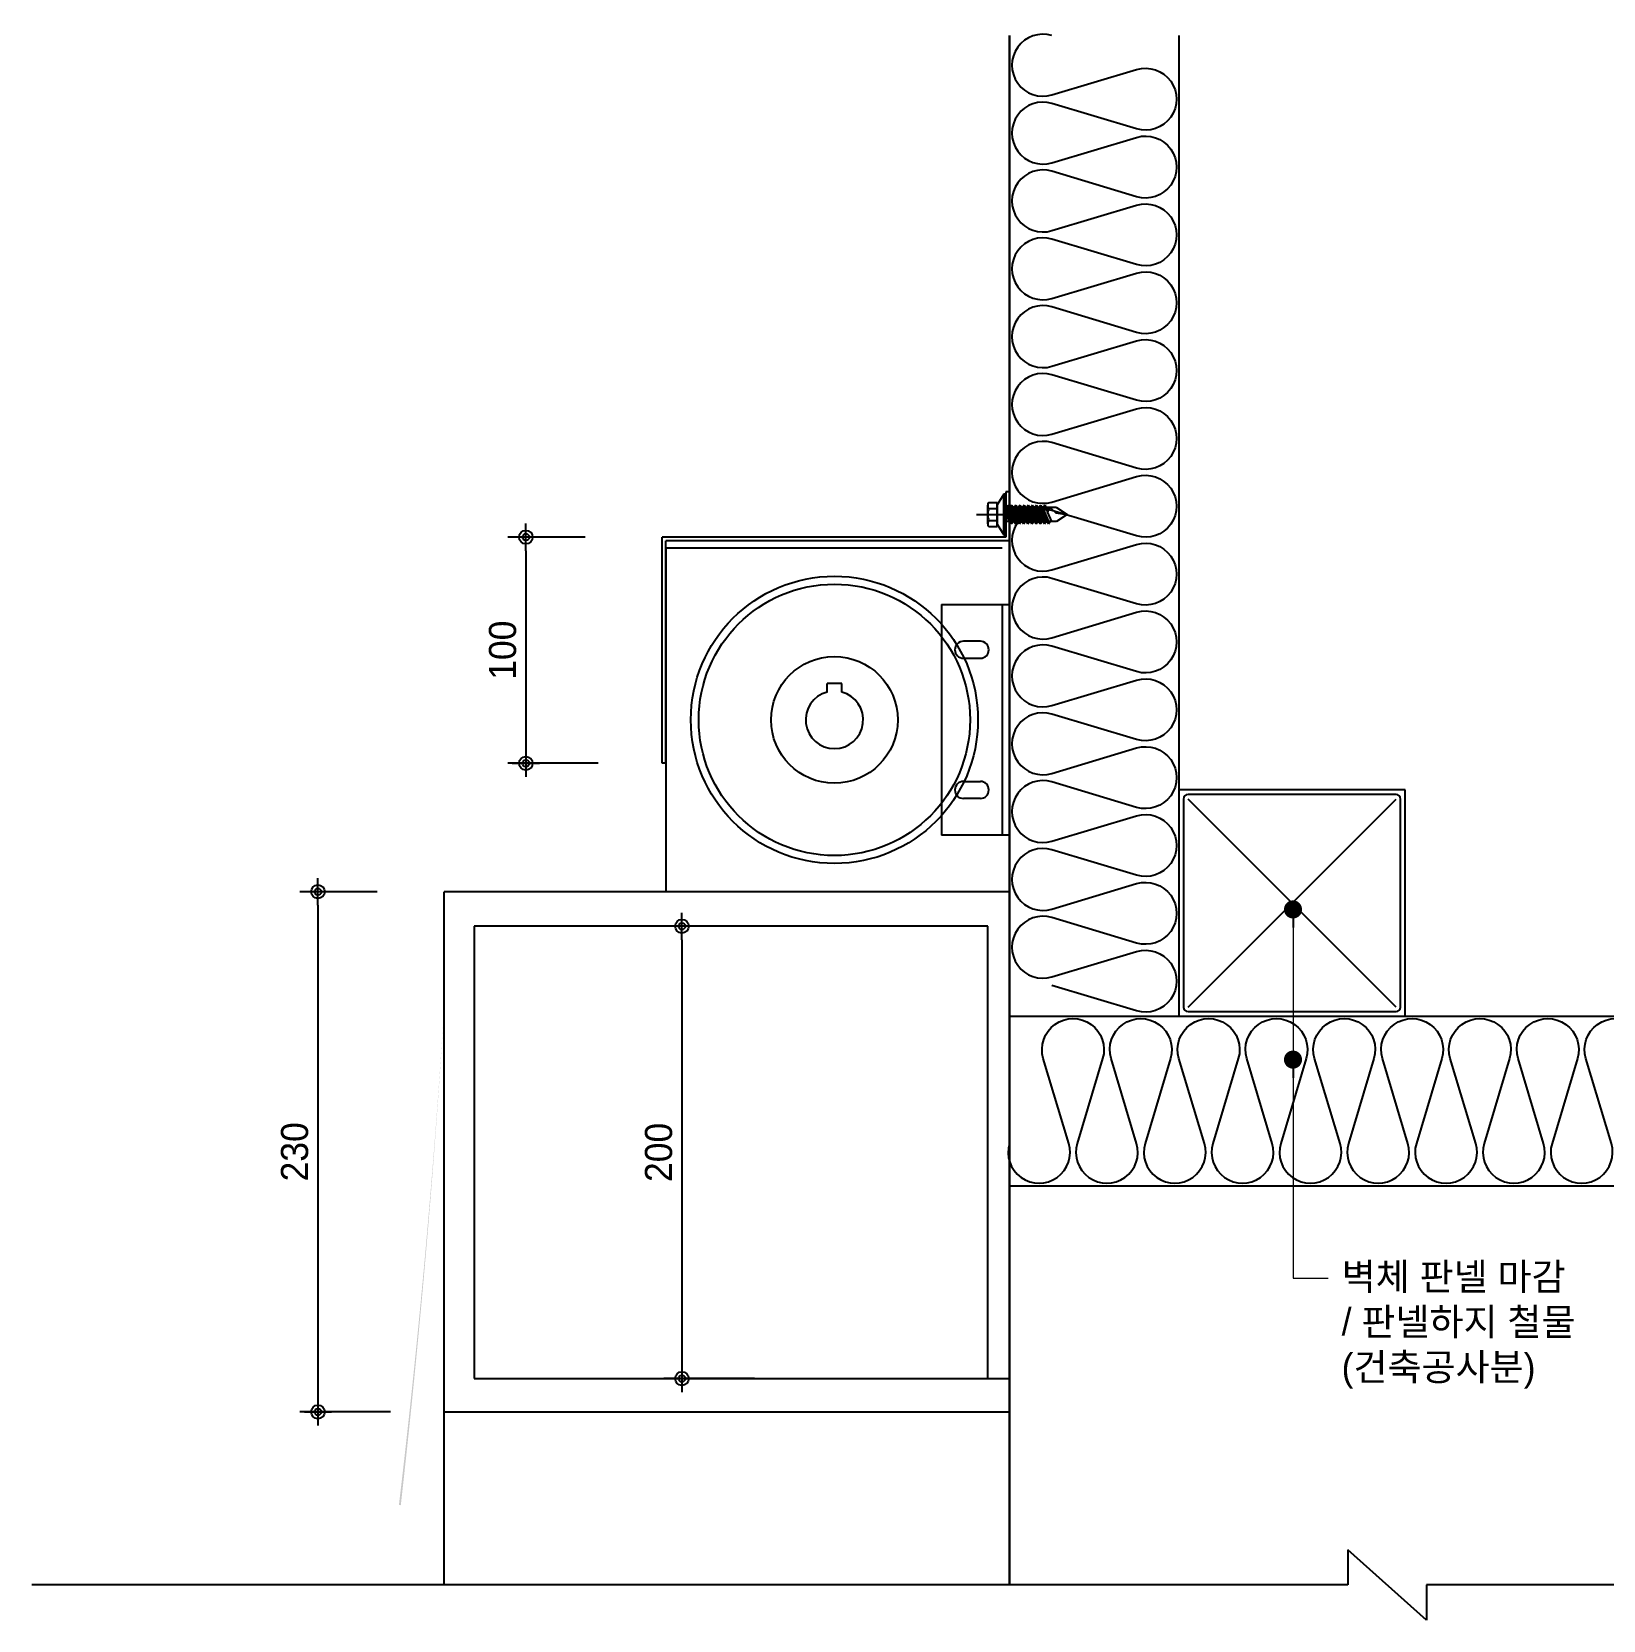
# Model space of a CAD drawing. Header units: millimetres. Extents: x 1448 to 104164, y -19509 to -89.
# Drawn here: x 42547 to 43242, y -1041 to -338 of the extents above; entities that cross this region are included whole.
import ezdxf

# ---------------------------------------------------------------- set-up
doc = ezdxf.new("R2010")
doc.units = ezdxf.units.MM
doc.header["$LTSCALE"] = 60
doc.header["$MEASUREMENT"] = 0
doc.layers.get('0').update_dxf_attribs({"linetype": 'CONTINUOUS'})
for name, color, linetype in [('(주)하나기공-TEXT', 3, 'CONTINUOUS'), ('2COL', 2, 'CONTINUOUS'), ('5HAT', 5, 'CONTINUOUS'), ('8', 8, 'CONTINUOUS'), ('BOLT', 8, 'CONTINUOUS'), ('cen', 14, 'CONTINUOUS'), ('DIM', 7, 'CONTINUOUS'), ('ELE5', 7, 'CONTINUOUS'), ('FIN', 6, 'CONTINUOUS'), ('FOR', 4, 'CONTINUOUS'), ('LIN', 2, 'CONTINUOUS'), ('XR-단면도$0$㈜SE&C 기둥', 2, 'CONTINUOUS'), ('오버헤드 FR', 7, 'CONTINUOUS')]:
    doc.layers.add(name, color=color, linetype=linetype)
doc.styles.add('0T-OUT', font='H2GTRE.TTF')
doc.dimstyles.new('MAIN', dxfattribs={"dimtxt": 1.5, "dimasz": 0.5, "dimexe": 1, "dimexo": 2, "dimgap": 1, "dimtad": 1, "dimdec": 0, "dimdsep": 46, "dimlunit": 6, "dimtxsty": '0T-OUT', "dimblk": 'DOT', "dimcen": 2.5, "dimdle": 2, "dimclrd": 256, "dimclre": 256, "dimclrt": 3, "dimadec": 0, "dimazin": 0, "dimtfac": 1, "dimtdec": 0, "dimtix": 1, "dimtmove": 2, "dimatfit": 3, "dimldrblk": 'DOT', "dimfxl": 1, "dimtvp": 1, "dimtolj": 1, "dimtzin": 0, "dimlwd": 0, "dimlwe": 0, "dimarcsym": 0})

# ---------------------------------------------------------------- blocks, each defined once
blk = doc.blocks.new('Z_DOT')
at = {"layer": 'DIM', "color": 0}
for p, q in [((-1, 0), (1, 0)), ((0, -1), (0, 1))]:
    blk.add_line(p, q, dxfattribs=at)
for radius in [0.5, 0.25]:
    blk.add_circle((0, 0), radius, dxfattribs=at)
blk = doc.blocks.new('_Dot')
at = {"color": 0, "linetype": 'ByBlock', "lineweight": -2}
blk.add_line((-0.5, 0), (-1, 0), dxfattribs=at)
at = {"color": 0, "linetype": 'ByBlock', "const_width": 0.5}
blk.add_lwpolyline([(-0.25, 0, 1), (0.25, 0, 1)], format="xyb", close=True, dxfattribs=at)
blk = doc.blocks.new('insul1')
blk.add_lwpolyline([(0, 0.25, 1.344031), (0.35, 0.25), (0.2, 0.75, -1.344031), (0.55, 0.75), (0.4, 0.25)], format="xyb")

msp = doc.modelspace()

# ---------------------------------------------------------------- hatches: boundary and pattern name
at = {"layer": '2COL'}
msp.add_hatch(color=256, dxfattribs=at).paths.add_polyline_path([(42729.51, -768.88, -0.013757), (42709.46, -989.8), (42710.28, -989.95, 0.012852)])

# ---------------------------------------------------------------- linework, layer by layer
at = {"color": 5}
for p, q in [((42977.88, -541.87, 15), (42977.88, -561.87, 15)), ((42979.48, -541.87, 15), (42977.88, -541.87, 15)), ((42979.48, -541.87, 15), (42979.48, -563.47, 15)), ((42977.88, -561.87, 15), (42825.88, -561.87, 15)), ((42825.88, -661.87, 15), (42825.88, -561.87, 15)), ((42979.48, -563.47, 15), (42827.48, -563.47, 15)), ((42827.48, -661.87, 15), (42827.48, -563.47, 15)), ((42827.48, -661.87, 15), (42825.88, -661.87, 15))]:
    msp.add_line(p, q, dxfattribs=at)
at = {"color": 2}
for p, q in [((42949.48, -591.67, 15), (42949.48, -693.67, 15)), ((42949.48, -591.67, 15), (42979.48, -591.67, 15)), ((42976.28, -591.67, 15), (42976.28, -693.67, 15)), ((42979.48, -591.67, 15), (42979.48, -693.67, 15)), ((42979.48, -693.67, 15), (42949.48, -693.67, 15))]:
    msp.add_line(p, q, dxfattribs=at)
at = {"color": 1}
for p, q in [((42898.83, -630.4, 15), (42898.83, -626.62, 15)), ((42905.33, -626.62, 15), (42898.83, -626.62, 15)), ((42905.33, -630.4, 15), (42905.33, -626.62, 15))]:
    msp.add_line(p, q, dxfattribs=at)
at = {"ltscale": 0.002}
for p, q in [((42729.48, -1025.2), (42729.48, -718.67)), ((42969.9, -733.93), (42742.7, -733.93)), ((42742.7, -733.93), (42742.7, -933.93)), ((42969.9, -933.93, -22.94), (42969.9, -733.93, -22.94)), ((42742.7, -933.93), (42969.9, -933.93))]:
    msp.add_line(p, q, dxfattribs=at)
at = {"ltscale": 10000}
msp.add_line((42729.48, -948.67), (42979.48, -948.67), dxfattribs=at)
at = {"color": 3}
msp.add_circle((42902.08, -642.67, 15), 63.5, dxfattribs=at)
at = {"color": 1}
msp.add_circle((42902.08, -642.67, 15), 60, dxfattribs=at)
msp.add_arc((42902.08, -642.67, 15), 12.7, 104.82725, 75.17275, dxfattribs=at)
at = {"layer": '5HAT', "color": 6}
for q in [(42976.28, -566.67, 15), (42827.48, -718.67, 15)]:
    msp.add_line((42827.48, -566.67, 15), q, dxfattribs=at)
at = {"layer": '5HAT', "color": 0}
msp.add_line((42979.48, -718.67), (42729.48, -718.67), dxfattribs=at)
at = {"layer": '5HAT', "color": 2}
for p, q in [((42979.48, -933.93, -56.91), (42979.48, -733.93, -18.97)), ((42969.9, -933.93, -22.94), (42979.48, -933.93, -56.91))]:
    msp.add_line(p, q, dxfattribs=at)
at = {"layer": '5HAT', "color": 0}
msp.add_circle((42902.08, -642.67, 15), 28, dxfattribs=at)
at = {"layer": 'BOLT'}
for p, q in [((42969.88, -555.94, 15), (42969.88, -547.8, 15)), ((42970.38, -546.62, 15), (42974.08, -546.62, 15)), ((42977.08, -542.87, 15), (42974.08, -547.57, 15)), ((42974.08, -557.12, 15), (42974.08, -546.62, 15)), ((42974.08, -547.57, 15), (42974.08, -556.17, 15)), ((42977.08, -542.87, 15), (42977.08, -560.87, 15)), ((42977.88, -542.87, 15), (42977.08, -542.87, 15)), ((42977.08, -560.87, 15), (42977.08, -542.87, 15)), ((42977.88, -560.87, 15), (42977.88, -542.87, 15)), ((42978.69, -547.72, 15), (42977.89, -548.72, 15)), ((42978.29, -548.72, 15), (42978.69, -547.72, 15)), ((42978.69, -547.72, 15), (42979.5, -548.72, 15)), ((42978.69, -548.72, 15), (42978.69, -547.72, 15)), ((42980.52, -547.72, 15), (42979.72, -548.72, 15)), ((42980.12, -548.72, 15), (42980.52, -547.72, 15)), ((42980.52, -547.72, 15), (42981.33, -548.72, 15)), ((42980.52, -548.72, 15), (42980.52, -547.72, 15)), ((42982.36, -547.72, 15), (42981.55, -548.72, 15)), ((42981.96, -548.72, 15), (42982.36, -547.72, 15)), ((42982.36, -547.72, 15), (42983.16, -548.72, 15)), ((42982.36, -548.72, 15), (42982.36, -547.72, 15)), ((42984.19, -547.72, 15), (42983.39, -548.72, 15)), ((42983.79, -548.72, 15), (42984.19, -547.72, 15)), ((42984.19, -547.72, 15), (42984.99, -548.72, 15)), ((42984.19, -548.72, 15), (42984.19, -547.72, 15)), ((42986.02, -547.72, 15), (42985.22, -548.72, 15)), ((42985.62, -548.72, 15), (42986.02, -547.72, 15)), ((42986.02, -547.72, 15), (42986.83, -548.72, 15)), ((42986.02, -548.72, 15), (42986.02, -547.72, 15)), ((42987.86, -547.72, 15), (42987.05, -548.72, 15)), ((42987.45, -548.72, 15), (42987.86, -547.72, 15)), ((42987.86, -547.72, 15), (42988.66, -548.72, 15)), ((42987.86, -548.72, 15), (42987.86, -547.72, 15)), ((42989.69, -547.72, 15), (42988.89, -548.72, 15)), ((42989.29, -548.72, 15), (42989.69, -547.72, 15)), ((42989.69, -547.72, 15), (42990.49, -548.72, 15)), ((42989.69, -548.72, 15), (42989.69, -547.72, 15)), ((42991.52, -547.72, 15), (42990.72, -548.72, 15)), ((42991.12, -548.72, 15), (42991.52, -547.72, 15)), ((42991.52, -547.72, 15), (42992.33, -548.72, 15)), ((42991.52, -548.72, 15), (42991.52, -547.72, 15)), ((42993.36, -547.72, 15), (42992.55, -548.72, 15)), ((42992.95, -548.72, 15), (42993.36, -547.72, 15)), ((42993.36, -547.72, 15), (42994.16, -548.72, 15)), ((42993.36, -548.72, 15), (42993.36, -547.72, 15)), ((42995.19, -547.72, 15), (42994.38, -548.72, 15)), ((42994.79, -548.72, 15), (42995.19, -547.72, 15)), ((42995.19, -547.72, 15), (42995.99, -548.72, 15)), ((42995.19, -548.72, 15), (42995.19, -547.72, 15)), ((42970.38, -549.16, 15), (42974.08, -549.16, 15)), ((42970.38, -554.59, 15), (42974.08, -554.59, 15)), ((42978.69, -548.72, 15), (42977.88, -548.72, 15)), ((42977.88, -549.24, 15), (42980.28, -555.02, 15)), ((42979.47, -555.02, 15), (42977.88, -551.18, 15)), ((42981.31, -555.02, 15), (42978.69, -548.72, 15)), ((42979.5, -548.72, 15), (42982.11, -555.02, 15)), ((42980.52, -548.72, 15), (42979.5, -548.72, 15)), ((42983.14, -555.02, 15), (42980.52, -548.72, 15)), ((42981.33, -548.72, 15), (42983.94, -555.02, 15)), ((42982.36, -548.72, 15), (42981.33, -548.72, 15)), ((42984.97, -555.02, 15), (42982.36, -548.72, 15)), ((42983.16, -548.72, 15), (42985.78, -555.02, 15)), ((42984.19, -548.72, 15), (42983.16, -548.72, 15)), ((42986.8, -555.02, 15), (42984.19, -548.72, 15)), ((42984.99, -548.72, 15), (42987.61, -555.02, 15)), ((42986.02, -548.72, 15), (42984.99, -548.72, 15)), ((42988.64, -555.02, 15), (42986.02, -548.72, 15)), ((42986.83, -548.72, 15), (42989.44, -555.02, 15)), ((42987.86, -548.72, 15), (42986.83, -548.72, 15)), ((42990.47, -555.02, 15), (42987.86, -548.72, 15)), ((42988.66, -548.72, 15), (42991.27, -555.02, 15)), ((42989.69, -548.72, 15), (42988.66, -548.72, 15)), ((42992.3, -555.02, 15), (42989.69, -548.72, 15)), ((42990.49, -548.72, 15), (42993.11, -555.02, 15)), ((42991.52, -548.72, 15), (42990.49, -548.72, 15)), ((42994.14, -555.02, 15), (42991.52, -548.72, 15)), ((42992.33, -548.72, 15), (42994.94, -555.02, 15)), ((42993.36, -548.72, 15), (42992.33, -548.72, 15)), ((42995.97, -555.02, 15), (42993.36, -548.72, 15)), ((42994.16, -548.72, 15), (42996.77, -555.02, 15)), ((42995.19, -548.72, 15), (42994.16, -548.72, 15)), ((42995.62, -549.73, 15), (42995.19, -548.72, 15)), ((42996.43, -550.73, 15), (42995.62, -549.73, 15)), ((42995.99, -548.72, 15), (42996.43, -549.73, 15)), ((43000.25, -548.72, 15), (42995.99, -548.72, 15)), ((42996.4, -550.74, 15), (42997.57, -548.72, 15)), ((42998.2, -555.02, 15), (42996.4, -550.74, 15)), ((42996.43, -549.73, 15), (42996.43, -550.73, 15)), ((42997.57, -548.72, 15), (43000.07, -551.14, 15)), ((43000.07, -551.14, 15), (43004.99, -551.87, 15)), ((43000.25, -548.72, 15), (43004.99, -551.87, 15)), ((43004.99, -551.87, 15), (43000.25, -555.02, 15)), ((42970.38, -557.12, 15), (42974.08, -557.12, 15)), ((42974.08, -556.17, 15), (42977.08, -560.87, 15)), ((42977.08, -560.87, 15), (42977.88, -560.87, 15)), ((42979.47, -555.02, 15), (42977.88, -555.02, 15)), ((42980.28, -556.02, 15), (42979.47, -555.02, 15)), ((42980.28, -555.02, 15), (42980.28, -556.02, 15)), ((42980.68, -555.02, 15), (42980.28, -556.02, 15)), ((42980.28, -556.02, 15), (42981.08, -555.02, 15)), ((42981.31, -555.02, 15), (42980.28, -555.02, 15)), ((42982.11, -556.02, 15), (42981.31, -555.02, 15)), ((42982.11, -555.02, 15), (42982.11, -556.02, 15)), ((42982.51, -555.02, 15), (42982.11, -556.02, 15)), ((42982.11, -556.02, 15), (42982.91, -555.02, 15)), ((42982.51, -555.02, 15), (42982.11, -556.02, 15)), ((42982.11, -556.02, 15), (42982.91, -555.02, 15)), ((42983.14, -555.02, 15), (42982.11, -555.02, 15)), ((42983.94, -556.02, 15), (42983.14, -555.02, 15)), ((42983.94, -555.02, 15), (42983.94, -556.02, 15)), ((42984.97, -555.02, 15), (42983.94, -555.02, 15)), ((42984.34, -555.02, 15), (42983.94, -556.02, 15)), ((42983.94, -556.02, 15), (42984.75, -555.02, 15)), ((42984.34, -555.02, 15), (42983.94, -556.02, 15)), ((42983.94, -556.02, 15), (42984.75, -555.02, 15)), ((42985.78, -556.02, 15), (42984.97, -555.02, 15)), ((42985.78, -555.02, 15), (42985.78, -556.02, 15)), ((42986.18, -555.02, 15), (42985.78, -556.02, 15)), ((42985.78, -556.02, 15), (42986.58, -555.02, 15)), ((42986.18, -555.02, 15), (42985.78, -556.02, 15)), ((42985.78, -556.02, 15), (42986.58, -555.02, 15)), ((42986.8, -555.02, 15), (42985.78, -555.02, 15)), ((42987.61, -556.02, 15), (42986.8, -555.02, 15)), ((42987.61, -555.02, 15), (42987.61, -556.02, 15)), ((42988.01, -555.02, 15), (42987.61, -556.02, 15)), ((42987.61, -556.02, 15), (42988.41, -555.02, 15)), ((42988.01, -555.02, 15), (42987.61, -556.02, 15)), ((42987.61, -556.02, 15), (42988.41, -555.02, 15)), ((42988.64, -555.02, 15), (42987.61, -555.02, 15)), ((42989.44, -556.02, 15), (42988.64, -555.02, 15)), ((42990.45, -554.97, 15), (42989.42, -554.97, 15)), ((42989.82, -554.97, 15), (42989.42, -555.97, 15)), ((42989.42, -555.97, 15), (42990.22, -554.97, 15)), ((42989.82, -554.97, 15), (42989.42, -555.97, 15)), ((42989.42, -555.97, 15), (42990.22, -554.97, 15)), ((42989.44, -555.02, 15), (42989.44, -556.02, 15)), ((42991.27, -556.02, 15), (42990.47, -555.02, 15)), ((42991.27, -555.02, 15), (42991.27, -556.02, 15)), ((42991.68, -555.02, 15), (42991.27, -556.02, 15)), ((42991.27, -556.02, 15), (42992.08, -555.02, 15)), ((42991.68, -555.02, 15), (42991.27, -556.02, 15)), ((42991.27, -556.02, 15), (42992.08, -555.02, 15)), ((42992.3, -555.02, 15), (42991.27, -555.02, 15)), ((42993.11, -556.02, 15), (42992.3, -555.02, 15)), ((42993.11, -555.02, 15), (42993.11, -556.02, 15)), ((42993.51, -555.02, 15), (42993.11, -556.02, 15)), ((42993.11, -556.02, 15), (42993.91, -555.02, 15)), ((42993.51, -555.02, 15), (42993.11, -556.02, 15)), ((42993.11, -556.02, 15), (42993.91, -555.02, 15)), ((42994.14, -555.02, 15), (42993.11, -555.02, 15)), ((42994.94, -556.02, 15), (42994.14, -555.02, 15)), ((42994.94, -555.02, 15), (42994.94, -556.02, 15)), ((42995.34, -555.02, 15), (42994.94, -556.02, 15)), ((42994.94, -556.02, 15), (42995.74, -555.02, 15)), ((42995.34, -555.02, 15), (42994.94, -556.02, 15)), ((42994.94, -556.02, 15), (42995.74, -555.02, 15)), ((42995.97, -555.02, 15), (42994.94, -555.02, 15)), ((42996.77, -556.02, 15), (42995.97, -555.02, 15)), ((42996.77, -555.02, 15), (42996.77, -556.02, 15)), ((42997.18, -555.02, 15), (42996.77, -556.02, 15)), ((42996.77, -556.02, 15), (42997.58, -555.02, 15)), ((42997.18, -555.02, 15), (42996.77, -556.02, 15)), ((42996.77, -556.02, 15), (42997.58, -555.02, 15)), ((43000.25, -555.02, 15), (42996.77, -555.02, 15))]:
    msp.add_line(p, q, dxfattribs=at)
at = {"layer": 'BOLT', "color": 10}
for p, q in [((42982.11, -556.02, 15), (42978.69, -547.72, 15)), ((42982.11, -556.02, 15), (42978.69, -547.72, 15)), ((42983.94, -556.02, 15), (42980.52, -547.72, 15)), ((42983.94, -556.02, 15), (42980.52, -547.72, 15)), ((42985.78, -556.02, 15), (42982.36, -547.72, 15)), ((42985.78, -556.02, 15), (42982.36, -547.72, 15)), ((42987.61, -556.02, 15), (42984.19, -547.72, 15)), ((42987.61, -556.02, 15), (42984.19, -547.72, 15)), ((42989.44, -556.02, 15), (42986.02, -547.72, 15)), ((42989.44, -556.02, 15), (42986.02, -547.72, 15)), ((42991.27, -556.02, 15), (42987.86, -547.72, 15)), ((42991.27, -556.02, 15), (42987.86, -547.72, 15)), ((42993.11, -556.02, 15), (42989.69, -547.72, 15)), ((42993.11, -556.02, 15), (42989.69, -547.72, 15)), ((42994.94, -556.02, 15), (42991.52, -547.72, 15)), ((42994.94, -556.02, 15), (42991.52, -547.72, 15)), ((42996.77, -556.02, 15), (42993.36, -547.72, 15)), ((42996.77, -556.02, 15), (42993.36, -547.72, 15)), ((42996.43, -550.73, 15), (42995.19, -547.72, 15)), ((42996.43, -550.73, 15), (42995.19, -547.72, 15)), ((42980.28, -556.02, 15), (42977.88, -550.12, 15))]:
    msp.add_line(p, q, dxfattribs=at)
at = {"layer": 'BOLT'}
for centre, radius, start, end in [((42971.73, -547.89, 15), 1.86, 136.9662, 223.0338), ((42977.49, -551.87, 15), 7.61, 159.11949, 200.88051), ((42971.73, -555.86, 15), 1.86, 136.9662, 223.0338)]:
    msp.add_arc(centre, radius, start, end, dxfattribs=at)
at = {"layer": 'cen'}
msp.add_line((42964.88, -551.87, 15), (42990.48, -551.87, 15), dxfattribs=at)
at = {"layer": 'DIM'}
for p, q in [((42791.88, -561.87), (42757.61, -561.87)), ((42765.61, -567.87), (42765.61, -655.87)), ((42797.64, -661.87), (42757.61, -661.87)), ((42699.9, -718.67), (42665.63, -718.67)), ((42673.63, -724.67), (42673.63, -942.67)), ((42860.9, -733.93, -22.94), (42826.63, -733.93, -22.94)), ((42834.63, -739.93, -22.94), (42834.63, -927.93, -22.94)), ((42866.66, -933.93, -22.94), (42826.63, -933.93, -22.94)), ((42705.66, -948.67), (42665.63, -948.67))]:
    msp.add_line(p, q, dxfattribs=at)
at = {"layer": 'ELE5', "ltscale": 0.1}
for p, q in [((42979.48, -1025.2, 18.97), (42979.48, -340.1, 18.97)), ((42979.48, -1025.2, 15), (42979.48, -340.1, 15))]:
    msp.add_line(p, q, dxfattribs=at)
at = {"layer": 'FIN', "ltscale": 0.1}
for p, q in [((42979.48, -340.1, 18.97), (42979.48, -848.67, 18.97)), ((43054.48, -340.1, 18.97), (43054.48, -773.67, 18.97)), ((42979.48, -773.67, 18.97), (43469.48, -773.67, 18.97)), ((42979.48, -848.67, 18.97), (43469.48, -848.67, 18.97))]:
    msp.add_line(p, q, dxfattribs=at)
at = {"layer": 'FOR', "color": 2}
for p, q in [((42966.63, -607.92, 15), (42959.13, -607.92, 15)), ((42959.13, -615.42, 15), (42966.63, -615.42, 15)), ((42959.13, -669.92, 15), (42966.63, -669.92, 15)), ((42966.63, -677.42, 15), (42959.13, -677.42, 15))]:
    msp.add_line(p, q, dxfattribs=at)
for centre, start, end in [((42959.13, -611.67, 15), 90, 270), ((42966.63, -611.67, 15), 270, 90), ((42959.13, -673.67, 15), 90, 270), ((42966.63, -673.67, 15), 270, 90)]:
    msp.add_arc(centre, 3.75, start, end, dxfattribs=at)
at = {"layer": 'LIN', "color": 8}
for p, q in [((43163.98, -1040.79, 18.97), (43129.14, -1009.62, 18.97)), ((43129.14, -1009.62, 18.97), (43129.14, -1025.2, 18.97)), ((43129.14, -1025.2), (42547.05, -1025.2)), ((43697.55, -1025.2, 18.97), (43163.98, -1025.2, 18.97)), ((43163.98, -1025.2, 18.97), (43163.98, -1040.79, 18.97))]:
    msp.add_line(p, q, dxfattribs=at)
at = {"layer": 'XR-단면도$0$㈜SE&C 기둥', "color": 8, "ltscale": 0.5}
for p, q in [((42979.48, -798.71, 15), (42979.48, -1025.2, 15)), ((42979.48, -848.71, 18.97), (42979.48, -1025.2, 18.97))]:
    msp.add_line(p, q, dxfattribs=at)
at = {"layer": '오버헤드 FR'}
for p, q in [((43154.48, -673.67, 18.97), (43054.48, -673.67, 18.97)), ((43054.48, -673.67, 18.97), (43054.48, -773.67, 18.97)), ((43154.48, -773.67, 18.97), (43154.48, -673.67, 18.97)), ((43056.48, -677.67, 18.97), (43056.48, -769.67, 18.97)), ((43150.48, -675.67, 18.97), (43058.48, -675.67, 18.97)), ((43058.48, -769.67, 18.97), (43150.48, -677.67, 18.97)), ((43150.48, -769.67, 18.97), (43058.48, -677.67, 18.97)), ((43152.48, -769.67, 18.97), (43152.48, -677.67, 18.97)), ((43058.48, -771.67, 18.97), (43150.48, -771.67, 18.97)), ((43054.48, -773.67, 18.97), (43154.48, -773.67, 18.97))]:
    msp.add_line(p, q, dxfattribs=at)
for centre, start, end in [((43058.48, -677.67, 18.97), 90, 180), ((43150.48, -677.67, 18.97), 0, 90), ((43058.48, -769.67, 18.97), 180, 270), ((43150.48, -769.67, 18.97), 270, 0)]:
    msp.add_arc(centre, 2, start, end, dxfattribs=at)

# ---------------------------------------------------------------- block references
at = {"layer": '8', "ltscale": 10000, "xscale": 75, "yscale": 75, "zscale": 75, "rotation": 270.000061, "row_count": 1, "column_count": 14, "row_spacing": 0, "column_spacing": 30}
msp.add_blockref('insul1', (42979.48, -340.1), dxfattribs=at)
at = {"layer": '8', "ltscale": 10000, "xscale": 75, "yscale": 75, "zscale": 75, "row_count": 1, "column_count": 16, "row_spacing": 0, "column_spacing": 30}
msp.add_blockref('insul1', (42979.48, -848.67), dxfattribs=at)
at = {"layer": 'DIM', "xscale": 6, "yscale": 6, "zscale": 6}
for p, rotation in [((42765.61, -561.87), 90), ((42765.61, -661.87), 270), ((42673.63, -718.67), 90), ((42834.63, -733.93, -22.94), 90), ((42834.63, -933.93, -22.94), 270), ((42673.63, -948.67), 270)]:
    msp.add_blockref('Z_DOT', p, dxfattribs=dict(at, rotation=rotation))

# ---------------------------------------------------------------- texts
at = {"layer": '(주)하나기공-TEXT', "color": 3, "insert": (43126.44, -882.82, -8.8), "char_height": 12, "attachment_point": 1, "style": '0T-OUT'}
msp.add_mtext('벽체 판넬 마감\\P/ 판넬하지 철물\\P(건축공사분)', dxfattribs=at)
at = {"layer": 'DIM', "color": 3, "char_height": 12, "attachment_point": 5, "rotation": 90, "style": '0T-OUT'}
for s, insert in [('\\A1;100', (42755.35, -611.87)), ('\\A1;230', (42663.36, -833.67)), ('\\A1;200', (42824.36, -833.93, -22.94))]:
    msp.add_mtext(s, dxfattribs=dict(at, insert=insert))

# ---------------------------------------------------------------- leaders
for points in [[(43104.92, -726.5), (43104.92, -889.5), (43120.53, -889.5)], [(43104.92, -792.9), (43104.92, -889.5), (43120.53, -889.5)]]:
    msp.add_leader(points, dimstyle='MAIN', override={"dimscale": 4, "dimasz": 2, "dimtad": 0})

doc.saveas('drawing.dxf')
